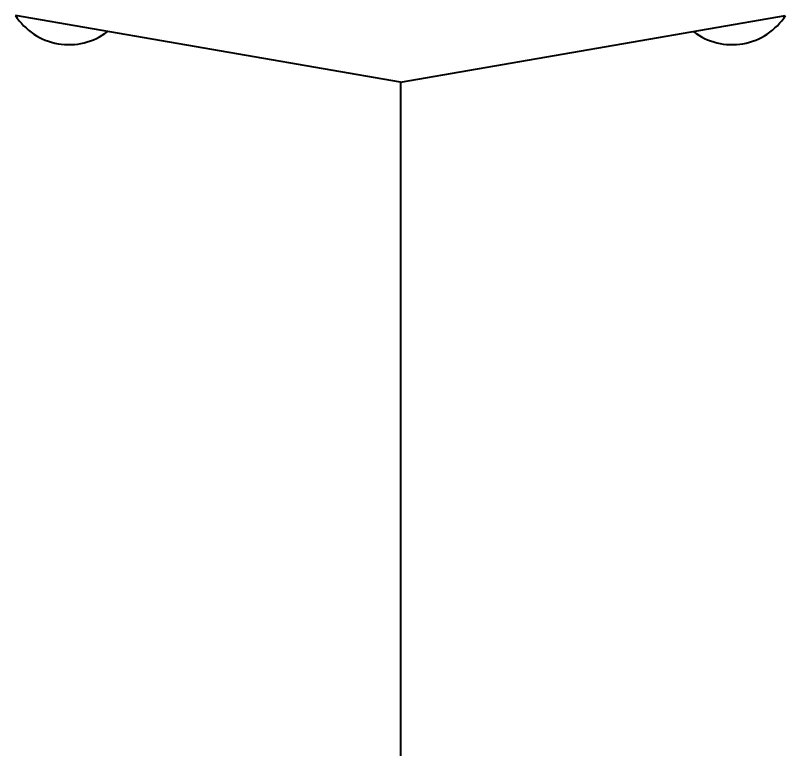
# Model space of a CAD drawing. Header units: metres. Extents: x 34785 to 38791, y 49888 to 55971.
# Drawn here: x 37675.516 to 37679.804, y 51727.701 to 51731.79 of the extents above; entities that cross this region are included whole.
import ezdxf

# ---------------------------------------------------------------- set-up
doc = ezdxf.new("R2010")
doc.units = ezdxf.units.M
doc.layers.add('_pk', color=7, linetype='Continuous', lineweight=30)

msp = doc.modelspace()

# ---------------------------------------------------------------- linework, layer by layer
at = {"layer": '_pk', "color": 7, "lineweight": 40, "ltscale": 100}
for q in [(37675.5163, 51731.7905), (37679.8044, 51731.7905), (37677.6603, 51725.9493), (37677.6603, 51725.9493)]:
    msp.add_line((37677.6603, 51731.4182), q, dxfattribs=at)
for centre, start, end in [((37675.814, 51731.9815), 212.6858, 307.6164), ((37679.5066, 51731.9815), 232.3836, 327.3142)]:
    msp.add_arc(centre, 0.3538, start, end, dxfattribs=at)

doc.saveas('drawing.dxf')
